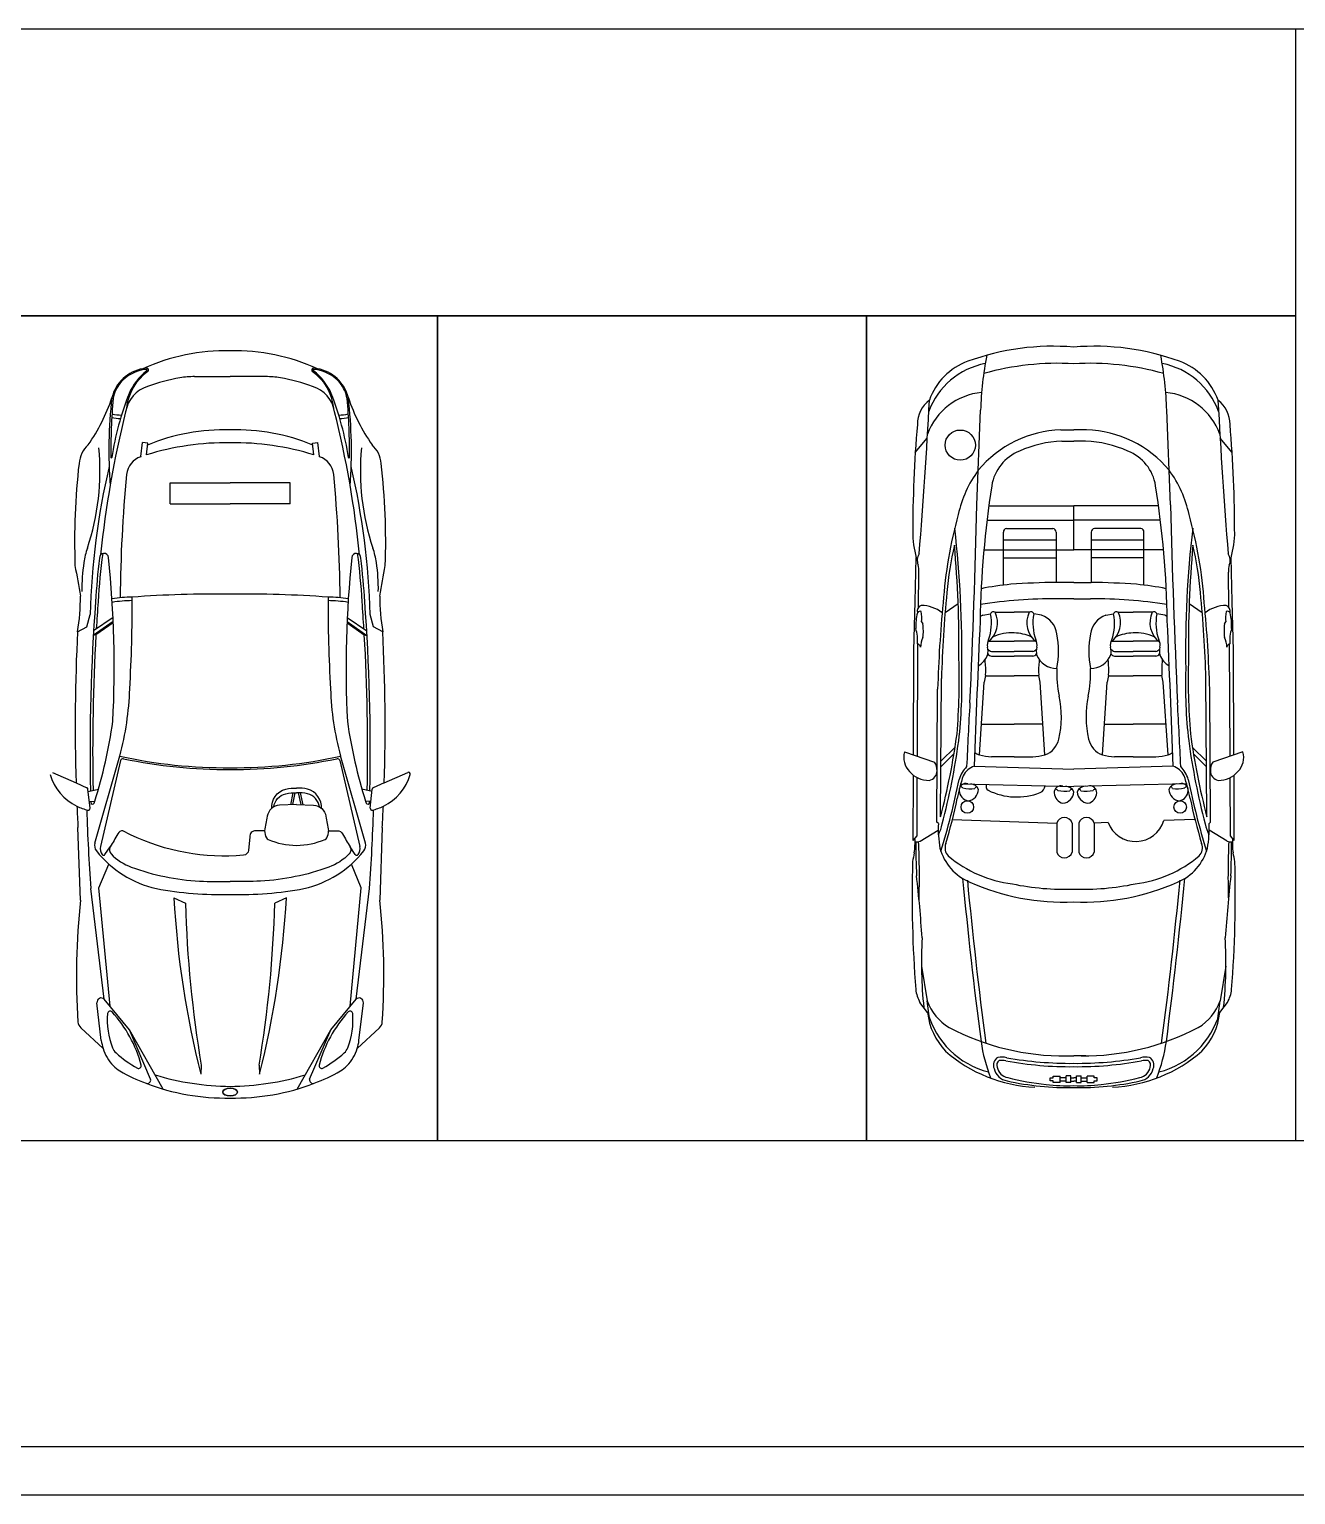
# Model space of a CAD drawing. Header units: inches. Extents: x 478327 to 492265, y -26791 to -22136.
# Drawn here: x 481760.9 to 482056.9, y -23195.1 to -22852.5 of the extents above; entities that cross this region are included whole.
import ezdxf

# ---------------------------------------------------------------- set-up
doc = ezdxf.new("R2010")
doc.units = ezdxf.units.IN
doc.header["$MEASUREMENT"] = 0
for name, color, linetype in [('ceco.net 217 Nissan Z350 - top', 145, 'Continuous'), ('ceco.net 92', 9, 'Continuous'), ('I-WALL-FULL', 5, 'Continuous'), ('Parking', 7, 'Continuous')]:
    doc.layers.add(name, color=color, linetype=linetype)

msp = doc.modelspace()

# ---------------------------------------------------------------- linework, layer by layer
for p, q in [((481722.124, -23183.889, 6.93), (482307.126, -23183.889, 6.93)), ((481722.126, -23195.139, 6.93), (482061.876, -23195.139, 6.93))]:
    msp.add_line(p, q)
at = {"layer": 'ceco.net 217 Nissan Z350 - top'}
for p, q in [((481799.544, -22933.735), (481807.855, -22933.735)), ((481816.166, -22933.735), (481807.855, -22933.735)), ((481786.999, -22952.447), (481787.39, -22949.166)), ((481788.601, -22949.31), (481787.39, -22949.166)), ((481788.276, -22952.036), (481788.601, -22949.31)), ((481827.109, -22949.31), (481828.32, -22949.166)), ((481827.434, -22952.036), (481827.109, -22949.31)), ((481828.712, -22952.447), (481828.32, -22949.166)), ((481793.831, -22963.474), (481793.831, -22958.595)), ((481793.831, -22958.595), (481807.855, -22958.595)), ((481821.88, -22958.595), (481807.855, -22958.595)), ((481821.88, -22963.474), (481821.88, -22958.595)), ((481793.831, -22963.474), (481807.855, -22963.474)), ((481821.88, -22963.474), (481807.855, -22963.474)), ((481780.522, -22991.017), (481775.872, -22994.233)), ((481780.479, -22990.058), (481775.932, -22993.203)), ((481780.534, -22991.29), (481776.491, -22994.087)), ((481835.176, -22991.29), (481839.22, -22994.087)), ((481835.188, -22991.017), (481839.838, -22994.233)), ((481835.231, -22990.058), (481839.778, -22993.203)), ((481776.491, -22994.087), (481775.872, -22994.233)), ((481839.22, -22994.087), (481839.838, -22994.233)), ((481776.23, -23042.788), (481782.062, -23022.436)), ((481839.481, -23042.788), (481833.649, -23022.436)), ((481782.193, -23023.523), (481777.551, -23043.604)), ((481833.518, -23023.523), (481838.16, -23043.604)), ((481766.322, -23026.259), (481771.83, -23028.708)), ((481771.83, -23028.708), (481774.386, -23029.845)), ((481843.88, -23028.708), (481841.324, -23029.845)), ((481843.88, -23028.708), (481849.389, -23026.259)), ((481775.099, -23034.638), (481774.625, -23030.173)), ((481774.687, -23030.757), (481777.056, -23030.17)), ((481774.929, -23033.036), (481776.188, -23033.023)), ((481822.542, -23031.054), (481821.926, -23033.829)), ((481823.004, -23031.055), (481822.394, -23033.805)), ((481823.756, -23031.055), (481824.366, -23033.805)), ((481824.218, -23031.054), (481824.834, -23033.829)), ((481841.023, -23030.757), (481838.654, -23030.17)), ((481840.782, -23033.036), (481839.522, -23033.023)), ((481840.612, -23034.638), (481841.085, -23030.173)), ((481772.892, -23056.103), (481772.286, -23039.142)), ((481772.286, -23039.142), (481772.286, -23039.142)), ((481843.425, -23039.142), (481842.819, -23056.103)), ((481843.425, -23039.142), (481843.425, -23039.142)), ((481778.6, -23045.469), (481779.833, -23043.698)), ((481837.111, -23045.469), (481835.877, -23043.698)), ((481777.196, -23053.234), (481779.497, -23047.701)), ((481838.515, -23053.234), (481836.214, -23047.701)), ((481778.421, -23079.28), (481775.312, -23053.429)), ((481779.788, -23080.93), (481777.196, -23053.234)), ((481835.922, -23080.93), (481838.515, -23053.234)), ((481837.289, -23079.28), (481840.398, -23053.429)), ((481794.709, -23055.586), (481797.426, -23056.844)), ((481821.001, -23055.586), (481818.285, -23056.844)), ((481777.741, -23088.935), (481776.711, -23080.108)), ((481784.35, -23086.438), (481778.421, -23079.28)), ((481831.361, -23086.438), (481837.289, -23079.28)), ((481837.97, -23088.935), (481838.999, -23080.108)), ((481778.145, -23090.805), (481772.937, -23085.987)), ((481789.271, -23098.004), (481784.35, -23086.438)), ((481792.163, -23100.298), (481784.35, -23086.438)), ((481823.547, -23100.298), (481831.361, -23086.438)), ((481826.439, -23098.004), (481831.361, -23086.438)), ((481842.774, -23085.987), (481837.565, -23090.805)), ((481801.105, -23094.746), (481800.995, -23096.828)), ((481814.605, -23094.746), (481814.716, -23096.828))]:
    msp.add_line(p, q, dxfattribs=at)
for points in [[(481788.38, -22931.777, 0.0255911), (481787.46, -22931.89, 0.0199475)], [(481817.565, -23034.771, -0.3580107), (481820.85, -23030.184, -0.0871424), (481823.38, -23029.961)], [(481818.03, -23034.354, -0.3165607), (481820.85, -23031.301, -0.0871424), (481823.38, -23031.078)], [(481829.195, -23034.771, 0.3580107), (481825.91, -23030.184, 0.0871424), (481823.38, -23029.961)], [(481828.73, -23034.354, 0.3165607), (481825.91, -23031.301, 0.0871424), (481823.38, -23031.078)], [(481823.38, -23033.754), (481827.375, -23033.959, -0.3525811), (481830.243, -23036.522, 0.0080468), (481830.858, -23039.905), (481832.907, -23039.905, -0.2705207), (481834.136, -23040.622, 0.0006141), (481835.877, -23043.698, -0.3317973), (481835.672, -23045.338, -0.1142697), (481830.96, -23048.413, -0.0742459), (481814.98, -23051.694, -0.0216863), (481807.855, -23051.771, -0.0216863)], [(481823.38, -23033.754), (481819.385, -23033.959, 0.3525811), (481816.517, -23036.522, -0.0080468), (481815.902, -23039.905), (481813.854, -23039.905)], [(481784.579, -23040.85), (481782.804, -23039.905, 0.2705207), (481781.575, -23040.622, -0.0006141), (481779.833, -23043.698, 0.3317973), (481780.038, -23045.338, 0.1142697), (481784.75, -23048.413, 0.0742459), (481800.73, -23051.694, 0.0216863), (481807.855, -23051.771)], [(481813.854, -23039.905, 0.4601813), (481812.436, -23041.389), (481812.158, -23044.447, -0.3618826), (481810.977, -23045.629, -0.136022), (481784.579, -23040.85, -0.0155747)], [(481837.565, -23090.805, 0.0465277), (481837.97, -23088.935)]]:
    msp.add_lwpolyline(points, format="xyb", dxfattribs=at)
for points in [[(481772.188, -22993.391), (481774.343, -22992.251), (481775.151, -22989.356)], [(481843.523, -22993.391), (481841.368, -22992.251), (481840.559, -22989.356)]]:
    msp.add_lwpolyline(points, dxfattribs=at)
for centre, radius, start, end in [((481806.833, -22974.413), 46.729, 88.74657, 114.49334), ((481808.877, -22974.413), 46.729, 65.50666, 91.25343), ((481789.019, -22940.817), 9.063, 99.90408, 166.37523), ((481789.148, -22941.206), 9.205, 95.90513, 139.58779), ((481795.734, -22942.443), 12.201, 125.52571, 173.82302), ((481796.451, -22942.994), 13.329, 127.45529, 156.50796), ((481788.222, -22932.252), 0.203, 307.45529, 95.90513), ((481788.409, -22932.183), 0.407, 305.52571, 94.04032), ((481827.302, -22932.183), 0.407, 85.95968, 234.47429), ((481819.976, -22942.443), 12.201, 6.17698, 54.47429), ((481827.489, -22932.252), 0.203, 84.09487, 232.54471), ((481826.692, -22940.817), 9.063, 80.09592, 85.95968), ((481819.259, -22942.994), 13.329, 23.49204, 52.54471), ((481826.563, -22941.206), 9.205, 40.41221, 84.09487), ((481826.692, -22940.817), 9.063, 13.62477, 80.09592), ((481788.481, -22940.261), 8.09, 141.62253, 169.97342), ((481790.824, -22943.179), 7.505, 107.48459, 170.52226), ((481803.577, -22977.534), 44.142, 99.74992, 109.87602), ((481799.544, -22954.063), 20.328, 90, 99.74992), ((481816.166, -22954.063), 20.328, 80.25008, 90), ((481812.133, -22977.534), 44.142, 70.12398, 80.25008), ((481824.886, -22943.179), 7.505, 9.47774, 72.51541), ((481827.229, -22940.261), 8.09, 10.02658, 38.37747), ((481740.524, -22925.558), 41.8, 324.77551, 341.70131), ((481890.969, -22951.239), 111.468, 173.53232, 184.12669), ((481906.58, -22950.561), 126.607, 174.69404, 180.9527), ((481848.884, -22963.118), 69.48, 158.52475, 171.35925), ((481766.827, -22963.118), 69.48, 8.64075, 21.47525), ((481709.131, -22950.561), 126.607, 359.0473, 5.30596), ((481724.741, -22951.239), 111.468, 355.87331, 6.46768), ((481875.186, -22925.558), 41.8, 198.29868, 215.22449), ((482015.299, -22999.609), 238.94, 166.03428, 174.18952), ((481783.305, -22925.807), 17.756, 259.86931, 266.50272), ((481783.305, -22925.807), 16.943, 259.54855, 267.14963), ((481600.412, -22999.609), 238.94, 5.81048, 13.96572), ((481832.406, -22925.807), 16.943, 272.85037, 280.45145), ((481832.406, -22925.807), 17.756, 273.49728, 280.13069), ((481806.466, -22993.04), 46.871, 88.30193, 112.47118), ((481809.244, -22993.04), 46.871, 67.52882, 91.69807), ((481779.422, -22954.71), 6.928, 133.2966, 174.49553), ((481720.483, -22955.751), 56.939, 341.49303, 5.37043), ((481807.002, -23012.45), 63.249, 89.22683, 107.22106), ((481808.709, -23012.45), 63.249, 72.77894, 90.77317), ((481895.227, -22955.751), 56.939, 174.62957, 198.50697), ((481836.289, -22954.71), 6.928, 5.50447, 46.7034), ((481936.988, -22972.499), 165.494, 173.59772, 181.87245), ((481780.092, -22952.664), 0.102, 180.9527, 351.35925), ((481788.504, -22957.088), 4.879, 108.4757, 174.53546), ((481807.002, -23012.45), 63.249, 108.43649, 108.4757), ((481808.709, -23012.45), 63.249, 71.5243, 71.56351), ((481827.207, -22957.088), 4.879, 5.46454, 71.5243), ((481835.619, -22952.664), 0.102, 188.64075, 359.0473), ((481678.723, -22972.499), 165.494, 358.12755, 6.40229), ((481946.148, -22993.566), 171.049, 166.89038, 178.58947), ((482117.706, -22988.581), 335.583, 174.53546, 179.46579), ((481498.005, -22988.581), 335.583, 0.53421, 5.46454), ((481669.562, -22993.566), 171.049, 1.41053, 13.10962), ((481793.754, -22980.277), 20.328, 161.49303, 171.36583), ((481821.957, -22980.277), 20.328, 8.63417, 18.50697), ((483796.507, -22615.796), 2057.048, 190.138847, 190.340488), ((481812.561, -22983.133), 39.35, 171.36583, 181.1753), ((481922.829, -22994.593), 146.672, 172.79757, 176.78002), ((481923.439, -22994.593), 146.672, 172.3693, 176.78002), ((481778.367, -22976.125), 1.052, 4.28067, 184.28067), ((481533.192, -23001.716), 247.562, 357.06726, 5.95157), ((482082.518, -23001.716), 247.562, 174.04843, 182.93274), ((481837.343, -22976.125), 1.052, 355.71933, 175.71933), ((481692.271, -22994.593), 146.672, 3.21998, 7.6307), ((481692.881, -22994.593), 146.672, 3.21998, 7.20243), ((481803.15, -22983.133), 39.35, 358.8247, 8.63417), ((479819.852, -22615.913), 2056.389, 349.659473, 349.861179), ((481722.335, -22985.119), 50.535, 350.57801, 0.09936), ((481805.436, -23271.169), 286.607, 89.5164, 94.09945), ((481810.274, -23271.169), 286.607, 85.90055, 90.4836), ((481893.376, -22985.119), 50.535, 179.90064, 189.42199), ((482245.689, -23021.085), 470.583, 175.76751, 181.16211), ((482246.298, -23021.085), 470.583, 175.76751, 176.54955), ((481785.324, -23017.412), 32.119, 90.67258, 99.1168), ((481785.324, -23017.412), 31.306, 90.68021, 99.26016), ((481474.134, -22987.757), 310.823, 356.50074, 0.45368), ((482141.576, -22987.757), 310.823, 179.54632, 183.49926), ((481830.386, -23017.412), 31.306, 80.73984, 89.31979), ((481830.386, -23017.412), 32.119, 80.8832, 89.32742), ((481369.412, -23021.085), 470.583, 3.45045, 4.23249), ((481370.022, -23021.085), 470.583, 358.83789, 4.23249), ((482197.617, -23015.355), 425.996, 177.04463, 181.79629), ((482246.298, -23021.085), 470.583, 176.711, 181.14379), ((481369.412, -23021.085), 470.583, 358.85621, 3.289), ((481418.094, -23015.355), 425.996, 358.20371, 2.95537), ((481716.664, -23004.771), 67.742, 344.88399, 358.3444), ((481899.046, -23004.771), 67.742, 181.6556, 195.11601), ((481668.7, -22998.765), 112.816, 342.32212, 352.04324), ((481947.01, -22998.765), 112.816, 187.95676, 197.67788), ((481806.881, -22910.297), 114.887, 257.51922, 270.48596), ((481808.83, -22910.297), 114.887, 269.51404, 282.48078), ((481782.787, -23023.66), 0.61, 77.95893, 166.98413), ((481806.881, -22910.704), 114.887, 257.95893, 270.48596), ((481808.83, -22910.704), 114.887, 269.51404, 282.04107), ((481832.924, -23023.66), 0.61, 13.01587, 102.04107), ((481849.554, -23026.63), 0.407, 343.78875, 113.97187), ((481777.266, -23023.4), 11.976, 196.21125, 244.11173), ((481838.445, -23023.4), 11.976, 295.88827, 343.78875), ((481774.221, -23030.216), 0.407, 6.05154, 66.02813), ((482245.689, -23021.085), 470.583, 181.45481, 181.48929), ((481668.7, -22998.765), 112.816, 342.1051, 342.32212), ((481947.01, -22998.765), 112.816, 197.67788, 197.8949), ((481370.022, -23021.085), 470.583, 358.51071, 358.54519), ((481841.489, -23030.216), 0.407, 113.97187, 173.94846), ((481777.266, -23023.4), 11.976, 244.11173, 257.15855), ((482197.617, -23015.355), 425.996, 182.53203, 183.20101), ((482138.065, -23024.993), 363.865, 181.57792, 184.48213), ((481774.694, -23034.68), 0.407, 257.15855, 6.05154), ((481775.671, -23033.305), 0.407, 181.48929, 342.1051), ((481840.04, -23033.305), 0.407, 197.8949, 358.51071), ((481477.646, -23024.993), 363.865, 355.51787, 358.42208), ((481841.016, -23034.68), 0.407, 173.94846, 282.84145), ((481838.445, -23023.4), 11.976, 282.84145, 295.88827), ((481418.094, -23015.355), 425.996, 356.79899, 357.46797), ((481819.379, -23039.905), 3.476, 180, 208.53393), ((481827.381, -23039.905), 3.476, 331.46607, 0), ((481778.184, -23043.348), 2.033, 164.01006, 218.34326), ((481817.039, -23041.177), 0.813, 208.53393, 246.16199), ((481823.38, -23026.826), 16.503, 246.16199, 293.83801), ((481829.721, -23041.177), 0.813, 293.83801, 331.46607), ((481837.526, -23043.348), 2.033, 321.65674, 15.98994), ((481796.096, -23029.18), 24.87, 218.34326, 257.24575), ((481779.78, -23044.119), 2.288, 166.98413, 216.42865), ((481778.266, -23045.236), 0.407, 216.42865, 325.13906), ((481819.615, -23029.18), 24.87, 282.75425, 321.65674), ((481837.444, -23045.236), 0.407, 214.86094, 323.57135), ((481835.93, -23044.119), 2.288, 323.57135, 13.01587), ((481805.542, -22974.085), 80.746, 259.34001, 271.64196), ((481810.169, -22974.085), 80.746, 268.35804, 280.65999), ((481934.1, -23073.779), 162.175, 173.74291, 183.83692), ((482009.804, -23043.904), 215.411, 183.1086, 194.22245), ((482066.087, -23049.893), 268.751, 181.48207, 189.6074), ((481549.623, -23049.893), 268.751, 350.3926, 358.51793), ((481605.907, -23043.904), 215.411, 345.77755, 356.8914), ((481681.61, -23073.779), 162.175, 356.16308, 6.25709), ((481777.724, -23080.019), 1.016, 46.67469, 185.00645), ((481837.987, -23080.019), 1.016, 354.99355, 133.32531), ((481796.886, -23084.203), 17.751, 174.95091, 201.42073), ((481779.812, -23082.695), 0.61, 42.53067, 174.95091), ((481758.443, -23102.297), 29.608, 14.85236, 42.53067), ((481857.268, -23102.297), 29.608, 137.46933, 165.14764), ((481818.825, -23084.203), 17.751, 338.57927, 5.04909), ((481835.899, -23082.695), 0.61, 5.04909, 137.46933), ((481774.317, -23084.495), 2.033, 183.83692, 227.22915), ((481841.393, -23084.495), 2.033, 312.77085, 356.16308), ((481787.97, -23087.703), 10.303, 186.86947, 197.52515), ((481787.97, -23087.703), 10.303, 197.52515, 223.65422), ((481783.2, -23089.573), 3.049, 201.42073, 228.34894), ((481832.51, -23089.573), 3.049, 311.65106, 338.57927), ((481827.741, -23087.703), 10.303, 316.34578, 342.47485), ((481799.694, -23071.028), 27.868, 228.34894, 240.98184), ((481786.472, -23094.864), 0.61, 240.98184, 14.85236), ((481829.239, -23094.864), 0.61, 165.14764, 299.01816), ((481816.016, -23071.028), 27.868, 299.01816, 311.65106), ((481785.81, -23089.763), 7.318, 223.65422, 239.36825), ((481800.771, -23064.498), 36.68, 239.36825, 249.94029), ((481788.481, -23098.194), 0.813, 248.99141, 13.5083), ((481808.484, -23036.267), 63.405, 253.34473, 269.43196), ((481807.227, -23036.267), 63.405, 270.56804, 286.65527), ((481827.23, -23098.194), 0.813, 166.4917, 291.00859), ((481814.94, -23064.498), 36.68, 290.05971, 300.63175), ((481829.9, -23089.763), 7.318, 300.63175, 316.34578), ((481806.846, -23050.373), 52.04, 248.99141, 271.11134), ((481808.865, -23050.373), 52.04, 268.88866, 291.00859)]:
    msp.add_arc(centre, radius, start, end, dxfattribs=at)
msp.add_ellipse((481807.855, -23101.011), major_axis=(1.738, 0), ratio=0.5214678, dxfattribs=at)
at = {"layer": 'ceco.net 217 Nissan Z350 - top', "extrusion": (0, 0, -1)}
msp.add_ellipse((481807.855, -23101.011), major_axis=(-1.738, 0), ratio=0.5214678, dxfattribs=at)
at = {"layer": 'ceco.net 92', "linetype": 'ByBlock', "ltscale": 0.4}
for p, q in [((481982.39, -22963.68), (481983.294, -22941.603)), ((482027.714, -22963.68), (482026.81, -22941.603)), ((482002.066, -22946.175), (482005.052, -22946.175)), ((482008.039, -22946.175), (482005.052, -22946.175)), ((481968.02, -22951.491), (481970.83, -22948.111)), ((482002.279, -22948.837), (482005.052, -22948.837)), ((482007.825, -22948.837), (482005.052, -22948.837)), ((482042.084, -22951.491), (482039.274, -22948.111)), ((481985.21, -22963.956), (482005.052, -22963.956)), ((482024.894, -22963.956), (482005.052, -22963.956)), ((482005.052, -22974.216), (482005.052, -22963.956)), ((481984.779, -22967.322), (482005.052, -22967.322)), ((482025.325, -22967.322), (482005.052, -22967.322)), ((481988.62, -22982.485), (481988.62, -22970.095)), ((481989.356, -22969.221), (482000.205, -22969.221)), ((482000.942, -22970.095), (482000.942, -22981.849)), ((482009.163, -22970.095), (482009.163, -22981.849)), ((482020.748, -22969.221), (482009.899, -22969.221)), ((482021.484, -22982.485), (482021.484, -22970.095)), ((481984.054, -22974.216), (482005.052, -22974.216)), ((482000.942, -22971.99), (481988.62, -22971.99)), ((482026.05, -22974.216), (482005.052, -22974.216)), ((482021.484, -22971.99), (482009.163, -22971.99)), ((481967.991, -22986.318), (481968.259, -22976.066)), ((481988.62, -22976.101), (482000.942, -22976.101)), ((482021.484, -22976.101), (482009.163, -22976.101)), ((482042.113, -22986.318), (482041.845, -22976.066)), ((481968.793, -22987.676), (481968.839, -22979.474)), ((482041.311, -22987.676), (482041.265, -22979.474)), ((482005.052, -22981.849), (482000.942, -22981.849)), ((482005.052, -22981.849), (482009.163, -22981.849)), ((481967.698, -22997.77), (481967.991, -22986.318)), ((481974.993, -22988.88), (481978.042, -22986.774)), ((482005.052, -22985.678), (482001.12, -22985.678)), ((482005.052, -22985.678), (482008.985, -22985.678)), ((482035.119, -22988.973), (482032.058, -22986.881)), ((482042.406, -22997.77), (482042.113, -22986.318)), ((481983.784, -22989.54), (481985.622, -22989.232)), ((481986.688, -22988.779), (481991.152, -22988.779)), ((481994.65, -22988.779), (481991.152, -22988.779)), ((481997.554, -22989.54), (481995.715, -22989.232)), ((482012.55, -22989.54), (482014.389, -22989.232)), ((482015.455, -22988.779), (482018.952, -22988.779)), ((482023.416, -22988.779), (482018.952, -22988.779)), ((482026.321, -22989.54), (482024.482, -22989.232)), ((481967.591, -23022.194), (481967.698, -22997.77)), ((481968.505, -23022.501), (481968.621, -22996.24)), ((481985.266, -22995.609), (481991.152, -22995.609)), ((481985.847, -22997.969), (481991.152, -22997.969)), ((481996.072, -22995.609), (481991.152, -22995.609)), ((481995.491, -22997.969), (481991.152, -22997.969)), ((482014.033, -22995.609), (482018.952, -22995.609)), ((482014.614, -22997.969), (482018.952, -22997.969)), ((482024.838, -22995.609), (482018.952, -22995.609)), ((482024.257, -22997.969), (482018.952, -22997.969)), ((482041.599, -23022.501), (482041.483, -22996.24)), ((482042.513, -23022.194), (482042.406, -22997.77)), ((481985.86, -22999.13), (481991.152, -22999.13)), ((481995.477, -22999.13), (481991.152, -22999.13)), ((482014.627, -22999.13), (482018.952, -22999.13)), ((482024.244, -22999.13), (482018.952, -22999.13)), ((481973.922, -23036.66), (481974.133, -23004.34)), ((481982.994, -23022.159), (481984.141, -23005.181)), ((481984.412, -23003.693), (481991.152, -23003.693)), ((481996.925, -23003.693), (481991.152, -23003.693)), ((481998.343, -23022.159), (481997.196, -23005.181)), ((482011.761, -23022.159), (482012.908, -23005.181)), ((482013.179, -23003.693), (482018.952, -23003.693)), ((482025.692, -23003.693), (482018.952, -23003.693)), ((482027.11, -23022.159), (482025.963, -23005.181)), ((482036.182, -23036.66), (482035.972, -23004.34)), ((481973.037, -23037.904), (481973.248, -23006.805)), ((482037.067, -23037.904), (482036.856, -23006.805)), ((481983.477, -23015.017), (481991.152, -23015.017)), ((481997.86, -23015.017), (481991.152, -23015.017)), ((482012.244, -23015.017), (482018.952, -23015.017)), ((482026.627, -23015.017), (482018.952, -23015.017)), ((481965.48, -23021.485), (481972.529, -23023.853)), ((481973.998, -23024.96), (481977.062, -23021.963)), ((481974.007, -23023.613), (481977.322, -23020.343)), ((481991.152, -23022.599), (481985.849, -23022.599)), ((481991.152, -23022.599), (481995.488, -23022.599)), ((482018.952, -23022.599), (482014.616, -23022.599)), ((482018.952, -23022.599), (482024.255, -23022.599)), ((482036.097, -23023.613), (482032.782, -23020.343)), ((482036.106, -23024.96), (482033.042, -23021.963)), ((482044.624, -23021.485), (482037.575, -23023.853)), ((481981.803, -23024.842), (482005.052, -23025.515)), ((482028.301, -23024.842), (482005.052, -23025.515)), ((481967.503, -23042.166), (481967.57, -23026.919)), ((481968.423, -23041.114), (481968.483, -23027.481)), ((481978.649, -23028.905), (482005.052, -23029.555)), ((482031.456, -23028.905), (482005.052, -23029.555)), ((482041.681, -23041.114), (482041.621, -23027.481)), ((482042.601, -23042.166), (482042.534, -23026.919)), ((481969.15, -23042.323), (481973.386, -23039.769)), ((481973.409, -23038.198), (481973.037, -23037.904)), ((481976.696, -23037.275), (482001.078, -23038.141)), ((482001.078, -23038.141), (482001.078, -23044.922)), ((482004.69, -23038.141), (482004.69, -23044.922)), ((482006.232, -23038.141), (482006.232, -23044.922)), ((482013.075, -23037.997), (482009.835, -23038.112)), ((482009.844, -23038.141), (482009.844, -23044.922)), ((482033.408, -23037.275), (482026.144, -23037.533)), ((482036.695, -23038.198), (482037.067, -23037.904)), ((482040.955, -23042.323), (482036.718, -23039.769)), ((481967.503, -23042.166), (481968.423, -23041.114)), ((482042.601, -23042.166), (482041.681, -23041.114)), ((481969.465, -23071.583), (481970.796, -23079.646)), ((482040.639, -23071.583), (482039.308, -23079.646)), ((481970.902, -23082.429), (481969.108, -23080.032)), ((481971.342, -23083.795), (481970.796, -23079.646)), ((482038.762, -23083.795), (482039.308, -23079.646)), ((482039.202, -23082.429), (482040.996, -23080.032)), ((482002.191, -23092.542), (482005.052, -23092.542)), ((482007.914, -23092.542), (482005.052, -23092.542)), ((481999.586, -23098.409), (481999.586, -23097.664)), ((481999.586, -23097.664), (482000.273, -23097.664)), ((482000.273, -23097.326), (482001.926, -23097.326)), ((482000.273, -23097.664), (482000.273, -23097.326)), ((482001.926, -23098.782), (482001.926, -23097.326)), ((482003.297, -23097.651), (482001.926, -23097.651)), ((482003.297, -23098.772), (482003.297, -23097.222)), ((482004.407, -23097.222), (482003.297, -23097.222)), ((482004.407, -23098.772), (482004.407, -23097.222)), ((482004.407, -23097.651), (482005.052, -23097.651)), ((482005.697, -23097.651), (482005.052, -23097.651)), ((482005.697, -23098.772), (482005.697, -23097.222)), ((482005.697, -23097.222), (482006.807, -23097.222)), ((482006.807, -23098.772), (482006.807, -23097.222)), ((482006.807, -23097.651), (482008.178, -23097.651)), ((482008.178, -23098.782), (482008.178, -23097.326)), ((482009.831, -23097.326), (482008.178, -23097.326)), ((482009.831, -23097.664), (482009.831, -23097.326)), ((482010.518, -23097.664), (482009.831, -23097.664)), ((482010.518, -23098.409), (482010.518, -23097.664)), ((482000.273, -23098.409), (481999.586, -23098.409)), ((482000.273, -23098.782), (482000.273, -23098.409)), ((482001.926, -23098.782), (482000.273, -23098.782)), ((482003.297, -23098.456), (482001.926, -23098.456)), ((482004.407, -23098.772), (482003.297, -23098.772)), ((482004.407, -23098.456), (482005.052, -23098.456)), ((482005.697, -23098.456), (482005.052, -23098.456)), ((482005.697, -23098.772), (482006.807, -23098.772)), ((482006.807, -23098.456), (482008.178, -23098.456)), ((482008.178, -23098.782), (482009.831, -23098.782)), ((482009.831, -23098.409), (482010.518, -23098.409)), ((482009.831, -23098.782), (482009.831, -23098.409))]:
    msp.add_line(p, q, dxfattribs=at)
for centre, radius in [((481978.531, -22949.752), 3.53), ((481980.171, -23034.378), 1.46), ((482029.934, -23034.378), 1.46)]:
    msp.add_circle(centre, radius, dxfattribs=at)
for centre, radius, start, end in [((482000.174, -22984.373), 57.733, 85.15275, 110.11772), ((482009.931, -22984.373), 57.733, 69.88228, 94.84725), ((481985.305, -22944.102), 14.806, 109.69244, 160.85492), ((482066.233, -22944.228), 82.98, 169.24931, 178.18705), ((481943.871, -22944.228), 82.98, 1.81295, 10.75069), ((482024.799, -22944.102), 14.806, 19.14508, 70.30756), ((481987.594, -22947.852), 17.462, 100.65667, 160.05637), ((482001.34, -22994.895), 64.267, 86.68831, 105.63873), ((482008.765, -22994.895), 64.267, 74.36127, 93.31169), ((482022.511, -22947.852), 17.462, 19.94363, 79.34333), ((481975.737, -22944.975), 7.234, 127.64394, 179.74125), ((480753.129, -22876.637), 1219.797, 355.366428, 357.057854), ((481984.876, -22952.288), 14.893, 95.18545, 159.95994), ((482025.228, -22952.288), 14.893, 20.04006, 84.81455), ((483256.975, -22876.637), 1219.797, 182.942146, 184.633572), ((482034.367, -22944.975), 7.234, 0.25875, 52.35606), ((482272.92, -22970.631), 305.5, 175.17651, 180.02156), ((482003.004, -22972.594), 26.436, 92.03429, 140.11434), ((482007.1, -22972.594), 26.436, 39.88566, 87.96571), ((481737.184, -22970.631), 305.5, 359.97844, 4.82349), ((482003.254, -22975.464), 26.645, 92.09839, 114.04365), ((482006.85, -22975.464), 26.645, 65.95635, 87.90161), ((481996.293, -22960.912), 10.527, 111.71014, 170.89698), ((482013.811, -22960.912), 10.527, 9.10302, 68.28986), ((482004.968, -22971.846), 27.524, 143.93427, 167.70684), ((482005.136, -22971.846), 27.524, 12.29316, 36.06573), ((482212.243, -22994.723), 229.108, 171.09195, 179.03344), ((481797.862, -22994.723), 229.108, 0.96656, 8.90805), ((480048.557, -22919.95), 1934.327, 357.33196, 358.704602), ((483961.547, -22919.95), 1934.327, 181.295398, 182.66804), ((482075.493, -22993.313), 101.178, 164.33052, 176.21711), ((481934.611, -22993.313), 101.178, 3.78289, 15.66948), ((481991.311, -22969.707), 23.913, 182.48827, 197.29565), ((481728.573, -22998.076), 250.334, 359.066, 6.6276), ((481989.521, -22970.107), 0.901, 100.52916, 179.26727), ((482000.041, -22970.107), 0.901, 0.73273, 79.47084), ((482010.064, -22970.107), 0.901, 100.52916, 179.26727), ((482020.583, -22970.107), 0.901, 0.73273, 79.47084), ((482281.531, -22998.076), 250.334, 173.3724, 180.934), ((482018.793, -22969.707), 23.913, 342.70435, 357.51173), ((482044.199, -22989.602), 68.994, 166.23059, 175.48677), ((481706.009, -22997.032), 272.226, 359.43889, 5.02657), ((482304.095, -22997.032), 272.226, 174.97343, 180.56111), ((481965.905, -22989.602), 68.994, 4.51323, 13.76941), ((481971.18, -22976.69), 2.704, 145.96272, 202.84642), ((481963.802, -22979.038), 5.056, 355.05314, 14.87788), ((482038.924, -22976.69), 2.704, 337.15358, 34.03728), ((482046.303, -22979.038), 5.056, 165.12212, 184.94686), ((482264.555, -23012.748), 290.544, 174.35585, 178.34187), ((481996.84, -23050.004), 68.017, 95.45938, 101.38089), ((482003.19, -23160.404), 178.569, 90.72142, 94.11726), ((482006.914, -23160.404), 178.569, 85.88274, 89.27858), ((482013.264, -23050.004), 68.017, 78.61911, 84.54062), ((481745.549, -23012.748), 290.544, 1.65813, 5.64415), ((481969.941, -22988.611), 1.481, 111.72869, 193.40795), ((481969.355, -22995.302), 8.066, 52.04383, 89.73319), ((482263.671, -23015.212), 290.544, 174.35585, 178.34187), ((482000.641, -23100.043), 114.366, 89.76048, 98.73939), ((482009.463, -23100.043), 114.366, 81.26061, 90.23952), ((481746.433, -23015.212), 290.544, 1.65813, 5.64415), ((482040.749, -22995.302), 8.066, 90.26681, 127.95617), ((482040.163, -22988.611), 1.481, 346.59205, 68.27131), ((481981.494, -22992.102), 13.369, 166.3848, 182.31568), ((481969.124, -22989.292), 0.708, 65.20591, 151.60733), ((481961.662, -22990.079), 7.889, 352.58524, 10.44837), ((481970.695, -22990.574), 1.318, 203.40773, 226.84543), ((481958.339, -22993.163), 11.57, 352.10007, 8.08579), ((485786.526, -23160.538), 3807.142, 177.445559, 177.95741), ((481985.527, -22994.603), 5.354, 109.00232, 115.90523), ((481981.394, -22991.24), 5.838, 307.07267, 24.92882), ((481974.039, -22991.413), 11.787, 340.80124, 10.66299), ((481986.34, -22989.442), 0.748, 62.31818, 163.66705), ((481999.943, -22991.24), 5.838, 155.07118, 232.92733), ((481994.997, -22989.442), 0.748, 16.33295, 117.68182), ((482007.299, -22991.413), 11.787, 169.33701, 199.19876), ((481995.811, -22994.603), 5.354, 7.61599, 70.99768), ((482014.294, -22994.603), 5.354, 109.00232, 172.38401), ((482010.161, -22991.24), 5.838, 307.07267, 24.92882), ((482002.806, -22991.413), 11.787, 340.80124, 10.66299), ((482015.107, -22989.442), 0.748, 62.31818, 163.66705), ((482028.71, -22991.24), 5.838, 155.07118, 232.92733), ((482023.764, -22989.442), 0.748, 16.33295, 117.68182), ((482036.065, -22991.413), 11.787, 169.33701, 199.19876), ((482024.577, -22994.603), 5.354, 64.09477, 70.99768), ((478223.578, -23160.538), 3807.142, 2.04259, 2.554441), ((482051.765, -22993.163), 11.57, 171.91421, 187.89993), ((482039.409, -22990.574), 1.318, 313.15457, 336.59227), ((482048.442, -22990.079), 7.889, 169.55163, 187.41476), ((482040.98, -22989.292), 0.708, 28.39267, 114.79409), ((482028.61, -22992.102), 13.369, 357.68432, 13.6152), ((481959.724, -22995.386), 8.848, 354.60527, 18.06689), ((481974.633, -22997.178), 5.409, 153.3599, 177.98376), ((481987.116, -22996.469), 2.276, 148.76482, 192.67953), ((481990.56, -23004.588), 10.943, 86.90139, 113.46232), ((481990.777, -23004.588), 10.943, 66.53768, 88.03929), ((481994.221, -22996.469), 2.276, 347.32047, 31.23518), ((481981.806, -22997.914), 19.725, 348.03706, 11.76209), ((482028.298, -22997.914), 19.725, 168.23791, 191.96294), ((482015.883, -22996.469), 2.276, 148.76482, 192.67953), ((482019.327, -23004.588), 10.943, 91.96071, 113.46232), ((482019.544, -23004.588), 10.943, 66.53768, 93.09861), ((482022.988, -22996.469), 2.276, 347.32047, 31.23518), ((482035.471, -22997.178), 5.409, 2.01624, 26.6401), ((482050.38, -22995.386), 8.848, 161.93311, 185.39473), ((481968.361, -22997.072), 0.871, 5.53786, 78.62825), ((481980.191, -22996.861), 5.142, 299.38487, 337.60254), ((481981.054, -22997.997), 3.977, 348.05537, 14.98799), ((481986.254, -22997.562), 1.616, 218.5437, 255.91125), ((481986.021, -22996.717), 1.264, 215.66924, 262.09406), ((481995.084, -22997.562), 1.616, 284.08875, 321.4563), ((481995.317, -22996.717), 1.264, 277.90594, 324.33076), ((482000.284, -22997.997), 3.977, 165.01201, 191.94463), ((482001.147, -22996.861), 5.142, 202.39746, 269.5168), ((482008.958, -22996.861), 5.142, 270.4832, 337.60254), ((482009.82, -22997.997), 3.977, 348.05537, 14.98799), ((482015.021, -22997.562), 1.616, 218.5437, 255.91125), ((482014.787, -22996.717), 1.264, 215.66924, 262.09406), ((482023.85, -22997.562), 1.616, 284.08875, 321.4563), ((482024.083, -22996.717), 1.264, 277.90594, 324.33076), ((482029.051, -22997.997), 3.977, 165.01201, 191.94463), ((482029.913, -22996.861), 5.142, 202.39746, 240.61513), ((482041.743, -22997.072), 0.871, 101.37175, 174.46214), ((481821.789, -23004.487), 156.507, 355.3262, 1.75351), ((481865.358, -23005.787), 113.574, 353.3728, 1.83178), ((481983.844, -23000.357), 0.553, 5.14732, 40.39237), ((481964.252, -23002.206), 20.232, 356.15266, 5.38676), ((482017.086, -23002.206), 20.232, 174.61324, 183.84734), ((481997.494, -23000.357), 0.553, 139.60763, 174.85268), ((482030.376, -23002.764), 29.282, 178.51118, 191.19139), ((481979.728, -23002.764), 29.282, 348.80861, 1.48882), ((482012.611, -23000.357), 0.553, 5.14732, 40.39237), ((481993.018, -23002.206), 20.232, 356.15266, 5.38676), ((482045.852, -23002.206), 20.232, 174.61324, 183.84734), ((482026.26, -23000.357), 0.553, 139.60763, 174.85268), ((482144.746, -23005.787), 113.574, 178.16822, 186.6272), ((482188.315, -23004.487), 156.507, 178.24649, 184.6738), ((482027.57, -23012.308), 44.009, 168.54011, 170.6809), ((481953.768, -23012.308), 44.009, 9.3191, 11.45989), ((482056.336, -23012.308), 44.009, 168.54011, 170.6809), ((481982.535, -23012.308), 44.009, 9.3191, 11.45989), ((481979.381, -23013.288), 22.789, 346.79516, 12.26599), ((482030.723, -23013.288), 22.789, 167.73401, 193.20484), ((482972.454, -23067.893), 993.355, 176.658433, 177.52077), ((481037.651, -23067.893), 993.355, 2.47923, 3.341567), ((481815.862, -22995.206), 163.406, 345.30416, 352.25067), ((481816.259, -22996.861), 163.406, 345.30416, 352.25067), ((481996.708, -23017.47), 4.966, 289.21899, 348.09574), ((482013.396, -23017.47), 4.966, 191.90426, 250.78101), ((482193.845, -22996.861), 163.406, 187.74933, 194.69584), ((482194.243, -22995.206), 163.406, 187.74933, 194.69584), ((481970.119, -23022.748), 4.808, 164.76894, 223.8838), ((481984.629, -23017.47), 4.966, 236.92574, 250.78101), ((481986.066, -23011.702), 10.899, 253.6324, 268.86244), ((481995.272, -23011.702), 10.899, 271.13756, 286.3676), ((482014.832, -23011.702), 10.899, 253.6324, 268.86244), ((482024.038, -23011.702), 10.899, 271.13756, 286.3676), ((482025.475, -23017.47), 4.966, 289.21899, 303.07426), ((482039.985, -23022.748), 4.808, 316.1162, 15.23106), ((481971.214, -23022.021), 6.105, 221.68517, 270.51511), ((481970.863, -23025.92), 2.243, 280.40611, 1.053), ((481969.972, -23025.676), 3.141, 356.29886, 35.47946), ((481985.352, -23030.094), 7.422, 135.83634, 162.83141), ((481983.01, -23028.819), 4.156, 106.88341, 155.18378), ((482027.094, -23028.819), 4.156, 24.81622, 73.11659), ((482024.752, -23030.094), 7.422, 17.16859, 44.16366), ((482040.133, -23025.676), 3.141, 144.52054, 183.70114), ((482039.241, -23025.92), 2.243, 178.947, 259.59389), ((482038.891, -23022.021), 6.105, 269.48489, 318.31483), ((481814.255, -22995.306), 167.214, 342.81814, 348.75861), ((482013.271, -23039.043), 36.076, 160.62543, 169.30402), ((481979.826, -23030.42), 1.559, 72.20232, 183.84928), ((481980.856, -23031.086), 2.138, 22.91467, 86.83422), ((481985.659, -23029.543), 1.085, 152.15776, 236.48685), ((481996.544, -23029.29), 1.81, 290.94803, 357.37538), ((482002.054, -23030.977), 1.559, 72.20232, 183.84928), ((482003.083, -23031.643), 2.138, 22.91467, 86.83422), ((482007.839, -23031.643), 2.138, 93.16578, 157.08533), ((482008.868, -23030.977), 1.559, 356.15072, 107.79768), ((482029.248, -23031.086), 2.138, 93.16578, 157.08533), ((482030.278, -23030.42), 1.559, 356.15072, 107.79768), ((481996.834, -23039.043), 36.076, 10.69598, 19.37457), ((482195.849, -22995.306), 167.214, 191.24139, 197.18186), ((481856.442, -23007.218), 123.953, 343.28472, 348.3031), ((481980.926, -23030.342), 2.662, 183.93876, 256.434), ((481978.679, -23030.164), 0.5, 30.33022, 120.42504), ((481980.719, -23023.893), 6.23, 255.03428, 281.46801), ((481980.024, -23030.139), 2.803, 275.68448, 357.66603), ((481982.378, -23030.102), 0.432, 78.35564, 166.14579), ((481991.723, -23017.114), 14.906, 243.45042, 291.5249), ((482003.153, -23030.899), 2.662, 183.93876, 256.434), ((482000.906, -23030.721), 0.5, 30.33022, 120.42504), ((482002.946, -23024.45), 6.23, 255.03428, 281.46801), ((482002.251, -23030.697), 2.803, 275.68448, 357.66603), ((482004.605, -23030.659), 0.432, 78.35564, 166.14579), ((482008.671, -23030.697), 2.803, 182.33397, 264.31552), ((482006.317, -23030.659), 0.432, 13.85421, 101.64436), ((482007.976, -23024.45), 6.23, 258.53199, 284.96572), ((482007.769, -23030.899), 2.662, 283.566, 356.06124), ((482010.016, -23030.721), 0.5, 59.57496, 149.66978), ((482030.08, -23030.139), 2.803, 182.33397, 264.31552), ((482027.726, -23030.102), 0.432, 13.85421, 101.64436), ((482029.385, -23023.893), 6.23, 258.53199, 284.96572), ((482029.178, -23030.342), 2.662, 283.566, 356.06124), ((482031.425, -23030.164), 0.5, 59.57496, 149.66978), ((482153.662, -23007.218), 123.953, 191.6969, 196.71528), ((481999.961, -23039.367), 26.578, 177.47914, 190.01312), ((481965.131, -23036.553), 9.356, 332.45443, 349.14344), ((482002.884, -23038.688), 1.887, 16.85135, 163.14865), ((482008.038, -23038.688), 1.887, 16.85135, 163.14865), ((482019.529, -23035.507), 6.918, 201.09797, 342.96703), ((482044.973, -23036.553), 9.356, 190.85656, 207.54557), ((482010.143, -23039.367), 26.578, 349.98688, 2.52086), ((481952.643, -23042.727), 15.324, 351.12075, 3.93374), ((481968.433, -23040.973), 1.528, 252.13324, 297.96287), ((482146.147, -23042.386), 178.01, 180.02762, 182.58587), ((481783.979, -23050.661), 185.002, 358.32591, 2.54173), ((481977.75, -23043.89), 2.786, 158.49285, 223.67181), ((482032.354, -23043.89), 2.786, 316.32819, 21.50715), ((482041.671, -23040.973), 1.528, 242.03713, 287.86676), ((482226.125, -23050.661), 185.002, 177.45827, 181.67409), ((481863.957, -23042.386), 178.01, 357.41413, 359.97238), ((482057.461, -23042.727), 15.324, 176.06626, 188.87925), ((482089.393, -23070.239), 124.182, 168.31696, 169.27633), ((481985.38, -23040.825), 12.016, 195.26427, 247.48874), ((481994.255, -23023.73), 28.821, 230.016, 262.94144), ((482002.884, -23044.375), 1.887, 196.85135, 343.14865), ((482008.038, -23044.375), 1.887, 196.85135, 343.14865), ((482015.85, -23023.73), 28.821, 277.05856, 309.984), ((482024.724, -23040.825), 12.016, 292.51126, 344.73573), ((481920.711, -23070.239), 124.182, 10.72367, 11.68304), ((482251.342, -23054.929), 284.069, 178.42713, 184.46091), ((481758.762, -23054.929), 284.069, 355.53909, 1.57287), ((481640.005, -23087.164), 330.364, 3.85539, 6.38619), ((483032.535, -22951.501), 1058.14, 185.399043, 187.476572), ((483033.637, -22951.882), 1058.14, 185.399043, 187.476572), ((482002.813, -23002.299), 54.298, 246.05932, 272.36308), ((482002.934, -22993.76), 59.834, 258.21425, 272.02841), ((482007.291, -23002.299), 54.298, 267.63692, 293.94068), ((482007.17, -22993.76), 59.834, 267.97159, 281.78575), ((480976.467, -22951.882), 1058.14, 352.523428, 354.600957), ((480977.569, -22951.501), 1058.14, 352.523428, 354.600957), ((482370.099, -23087.164), 330.364, 173.61381, 176.14461), ((482071.932, -23070.685), 102.471, 176.79197, 185.90713), ((481938.172, -23070.685), 102.471, 354.09287, 3.20803), ((481975.531, -23076.29), 7.434, 185.66221, 210.2237), ((482034.573, -23076.29), 7.434, 329.7763, 354.33779), ((481981.882, -23075.79), 11.737, 199.18151, 239.49174), ((482028.223, -23075.79), 11.737, 300.50826, 340.81849), ((481990.078, -23076.998), 19.93, 195.81321, 255.6258), ((481986.286, -23080.756), 15.475, 186.20744, 223.5744), ((482020.026, -23076.998), 19.93, 284.3742, 344.18679), ((482023.818, -23080.756), 15.475, 316.4256, 353.79256), ((482002.759, -23035.014), 57.531, 242.19458, 270.56655), ((482007.345, -23035.014), 57.531, 269.43345, 297.80542), ((482019.755, -23084.078), 36.72, 187.99848, 201.69584), ((481990.349, -23084.078), 36.72, 338.30416, 352.00152), ((481997.458, -23065.992), 33.879, 228.64673, 267.5204), ((481988.346, -23094.699), 2.058, 118.73904, 203.69766), ((481988.463, -23094.739), 1.399, 126.9791, 200.10977), ((481988.218, -23097.241), 4.431, 74.32597, 101.20713), ((481988.165, -23098.428), 4.838, 77.37067, 96.4487), ((482004.185, -23012.248), 82.822, 259.59217, 270.59998), ((482004.378, -23008.641), 85.651, 259.93888, 270.45112), ((482005.726, -23008.641), 85.651, 269.54888, 280.06112), ((482005.919, -23012.248), 82.822, 269.40002, 280.40783), ((482012.646, -23065.992), 33.879, 272.4796, 311.35327), ((482021.887, -23097.241), 4.431, 78.79287, 105.67403), ((482021.939, -23098.428), 4.838, 83.5513, 102.62933), ((482021.641, -23094.739), 1.399, 339.89023, 53.0209), ((482021.758, -23094.699), 2.058, 336.30234, 61.26096), ((481990.134, -23094.679), 3.769, 192.98374, 260.03324), ((481990.197, -23094.557), 3.119, 192.26344, 259.28831), ((482003.732, -23043.914), 55.531, 255.27504, 264.71184), ((482006.372, -23043.914), 55.531, 275.28816, 284.72496), ((482019.907, -23094.557), 3.119, 280.71169, 347.73656), ((482019.97, -23094.679), 3.769, 279.96676, 347.01626), ((482003.66, -23034.769), 65.183, 257.43687, 271.22341), ((482003.686, -23059.378), 40.153, 262.74404, 271.95013), ((482006.444, -23034.769), 65.183, 268.77659, 282.56313), ((482006.418, -23059.378), 40.153, 268.04987, 277.25596)]:
    msp.add_arc(centre, radius, start, end, dxfattribs=at)
at = {"layer": 'I-WALL-FULL'}
for p, q in [((481722.126, -23183.889, 6.93), (481962.876, -23183.889, 6.93)), ((481953.876, -23183.889, 6.93), (482298.126, -23183.889, 6.93)), ((481722.126, -23195.139, 6.93), (481962.876, -23195.139, 6.93)), ((481722.126, -23195.139, 6.93), (482061.876, -23195.139, 6.93))]:
    msp.add_line(p, q, dxfattribs=at)
at = {"layer": 'Parking'}
for p, q in [((482304.957, -22852.538), (479502.037, -22852.538)), ((482056.947, -22919.538), (482056.947, -22852.538)), ((482056.947, -22919.538), (482056.947, -22852.538)), ((481856.347, -22919.538), (481756.047, -22919.538)), ((481756.047, -22919.538), (481856.347, -22919.538)), ((481856.347, -22919.538), (481756.047, -22919.538)), ((481756.047, -22919.538), (481856.347, -22919.538)), ((481956.647, -22919.538), (481856.347, -22919.538)), ((481856.347, -22919.538), (481856.347, -23112.338)), ((481856.347, -22919.538), (481956.647, -22919.538)), ((481856.347, -23112.338), (481856.347, -22919.538)), ((481856.347, -22919.538), (481856.347, -23112.338)), ((481956.647, -22919.538), (481856.347, -22919.538)), ((481856.347, -22919.538), (481856.347, -23112.338)), ((481856.347, -22919.538), (481956.647, -22919.538)), ((481856.347, -23112.338), (481856.347, -22919.538)), ((481856.347, -22919.538), (481856.347, -23112.338)), ((481956.647, -23112.338), (481956.647, -22919.538)), ((482056.947, -22919.538), (481956.647, -22919.538)), ((481956.647, -22919.538), (481956.647, -23112.338)), ((481956.647, -22919.538), (482056.947, -22919.538)), ((481956.647, -23112.338), (481956.647, -22919.538)), ((482056.947, -22919.538), (481956.647, -22919.538)), ((481956.647, -22919.538), (481956.647, -23112.338)), ((481956.647, -22919.538), (482056.947, -22919.538)), ((482056.947, -23112.338), (482056.947, -22919.538)), ((482056.947, -23112.338), (482056.947, -22919.538)), ((481756.047, -23112.338), (481856.347, -23112.338)), ((481756.047, -23112.338), (481856.347, -23112.338)), ((481856.347, -23112.338), (481956.647, -23112.338)), ((481856.347, -23112.338), (481956.647, -23112.338)), ((481956.647, -23112.338), (482056.947, -23112.338)), ((481956.647, -23112.338), (482056.947, -23112.338)), ((482056.947, -23112.338), (482186.847, -23112.338)), ((482056.947, -23112.338), (482186.847, -23112.338))]:
    msp.add_line(p, q, dxfattribs=at)

doc.saveas('drawing.dxf')
